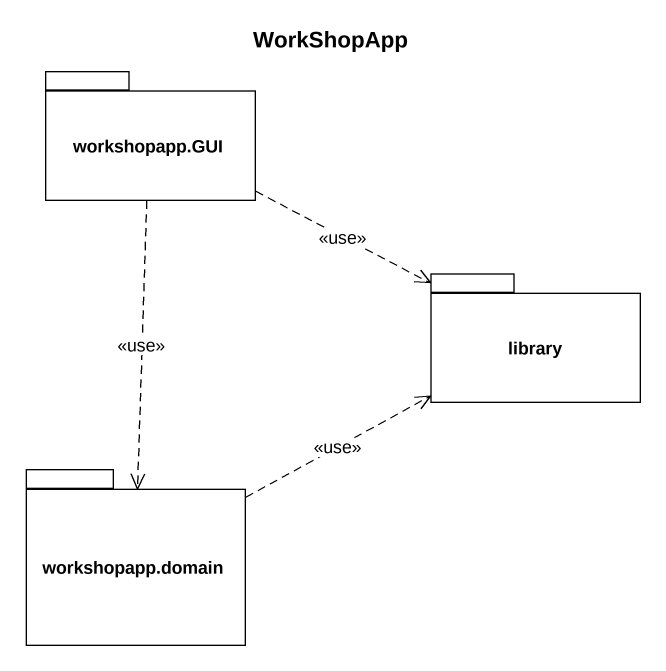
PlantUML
@startuml
title WorkShopApp
package "workshopapp.GUI" as workshopapp_GUI {
}
package library {
}
package "workshopapp.domain" as workshopapp_domain {
}
workshopapp_GUI .right.> library : <<use>>
workshopapp_GUI ..> workshopapp_domain : <<use>>
workshopapp_domain .right.> library : <<use>>
@enduml
